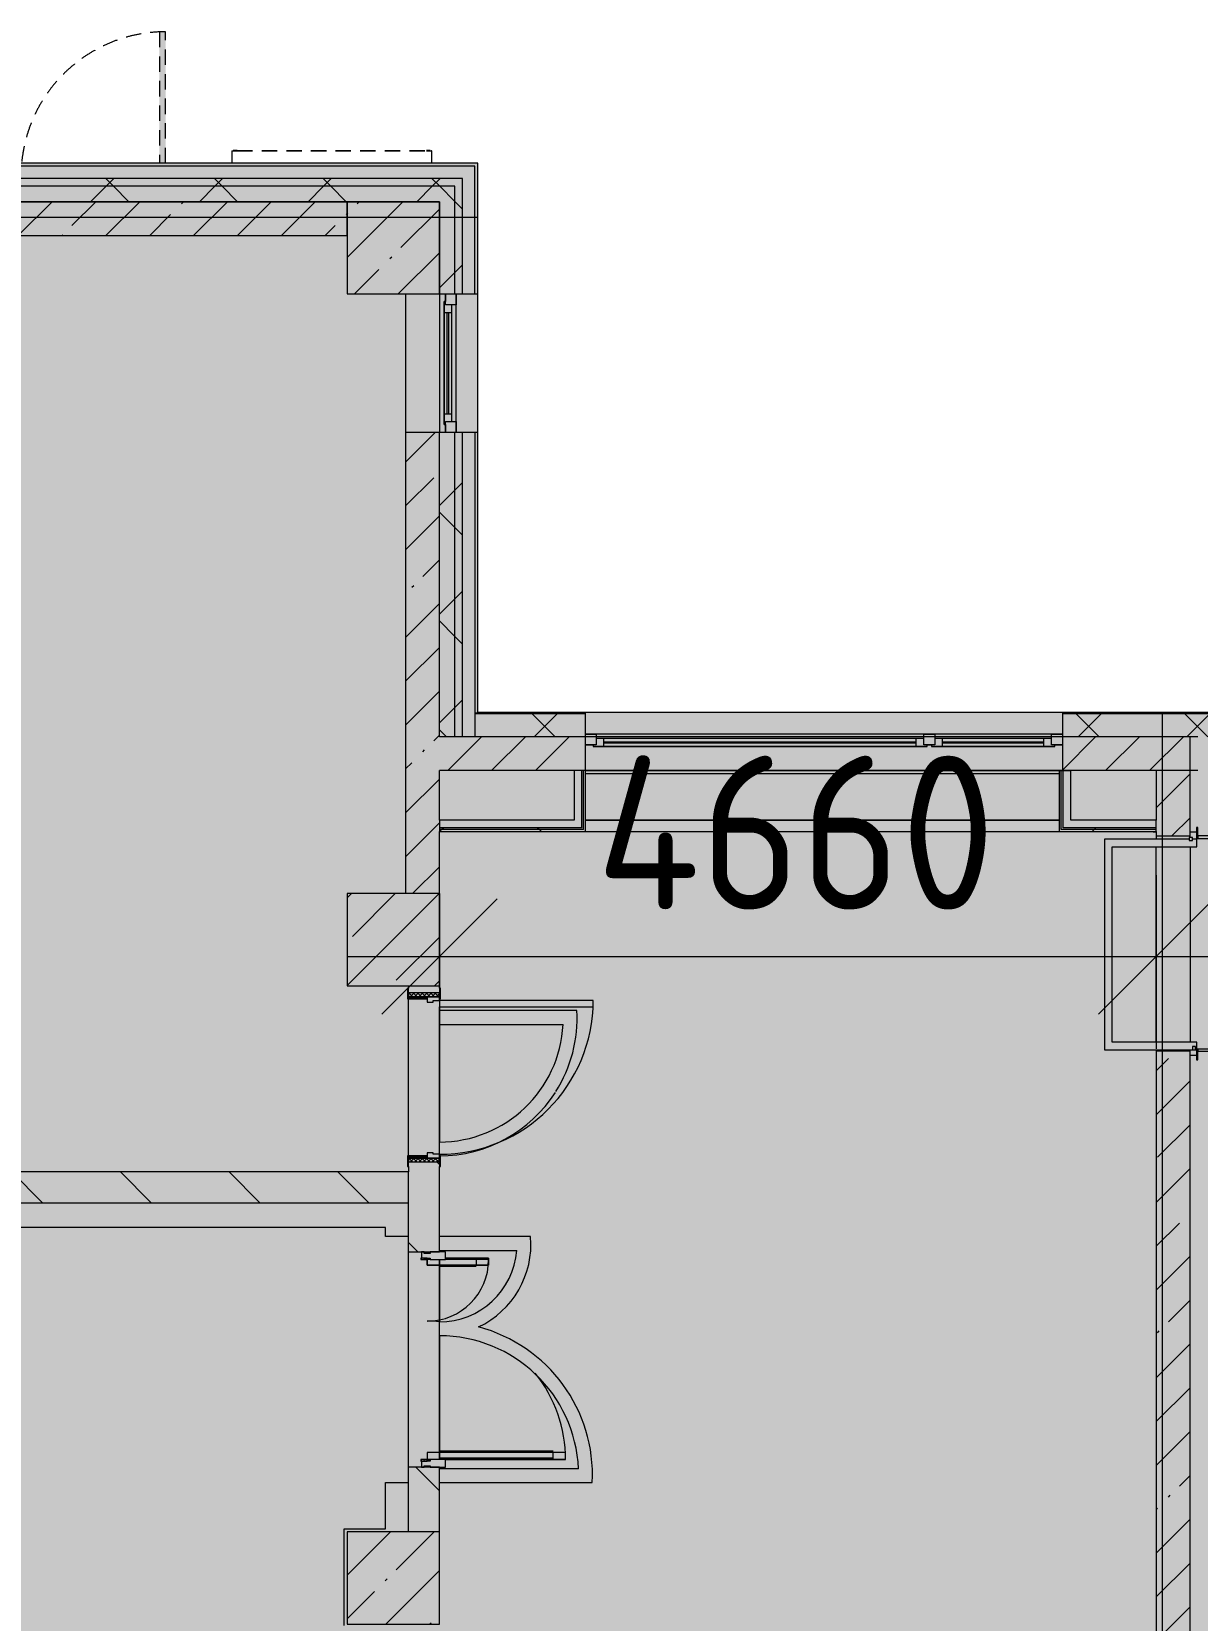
# Model space of a CAD drawing. Header units: millimetres. Extents: x -3238 to 193830, y -8553 to 29000.
# Drawn here: x 89917 to 97494, y 17875 to 28205 of the extents above; entities that cross this region are included whole.
import ezdxf

# ---------------------------------------------------------------- set-up
doc = ezdxf.new("R2010")
doc.units = ezdxf.units.MM
doc.linetypes.add('200_ШТРИХ__ш1_п0_6_', pattern=[160, 100, -60])
for name, color, linetype, lineweight in [('A-ANNO-DIMS', 7, 'Continuous', 9), ('A-ANNO-DIMS-500', 7, 'Continuous', 9), ('A-DETL-MBND-1', 7, '200_ШТРИХ__ш1_п0_6_', 9), ('A-WALL-3', 7, 'Continuous', 5), ('I-WALL-6', 7, 'Continuous', 5), ('S-COLS-3', 7, 'Continuous', 5), ('Оси', 7, 'Continuous', 9)]:
    doc.layers.add(name, color=color, linetype=linetype, lineweight=lineweight)
doc.layers.add('A-DETL-GENF-5', color=7, linetype='Continuous', lineweight=9, true_color=0xc0c0c0, transparency=0.4)
for name, color, linetype, lineweight, true_color in [('A-DETL-GENF-6', 7, 'Continuous', 5, 0xe2e2e2), ('A-DETL-GENF-8', 7, 'Continuous', 5, 0xb7b7b7), ('A-DOOR-2', 7, 'Continuous', 5, 0xaaaaaa), ('A-DOOR-3', 7, 'Continuous', 5, 0xe2e2e2), ('A-DOOR-4', 7, 'Continuous', 5, 0xb7b7b7), ('A-DOOR-FRAM-2', 7, 'Continuous', 5, 0xe2e2e2), ('A-DOOR-FRAM-3', 7, 'Continuous', 5, 0xaaaaaa), ('A-DOOR-FRAM-4', 7, 'Continuous', 5, 0xb7b7b7), ('A-FLOR-2', 7, 'Continuous', 5, 0xb7b7b7), ('A-GLAZ-3', 7, 'Continuous', 5, 0x737373), ('A-GLAZ-CWMG-2', 7, 'Continuous', 5, 0x737373), ('A-WALL-4', 7, 'Continuous', 9, 0x737373), ('A-WALL-5', 7, 'Continuous', 5, 0x737373), ('I-WALL-4', 7, 'Continuous', 5, 0xe7e7e7), ('I-WALL-5', 7, 'Continuous', 9, 0xe7e7e7), ('I-WALL-7', 7, 'Continuous', 5, 0x737373), ('S-COLS-2', 7, 'Continuous', 5, 0x737373)]:
    doc.layers.add(name, color=color, linetype=linetype, lineweight=lineweight, true_color=true_color)
doc.styles.add('ISOCPEUR_4', font='isocpeur.ttf', dxfattribs={"width": 0.9, "height": 1000})
doc.dimstyles.new('ISO-2_0_0_9К_Средний_округл2_2', dxfattribs={"dimscale": 304.8, "dimtxt": 995.981176, "dimasz": 2.46063, "dimexe": 1.968504, "dimexo": 0, "dimgap": 0, "dimtad": 1, "dimdec": 0, "dimrnd": 10, "dimzin": 0, "dimdsep": 46, "dimtxsty": 'ISOCPEUR_4', "dimblk1": 'OBLIQUE', "dimblk2": 'OBLIQUE', "dimsah": 1, "dimcen": 0.09, "dimdle": 1.968504, "dimazin": 0, "dimtfac": 1, "dimtdec": 4, "dimtix": 1, "dimtmove": 0, "dimatfit": 3, "dimfxl": 1, "dimtvp": 1, "dimtolj": 1, "dimtzin": 0, "dimarcsym": 2})
pattern_1 = [(45, (58957.15, 0), (-353.5534, 353.5534), []), (135, (58957.15, 0), (-353.5534, -353.5534), [])]
pattern_2 = [(45, (58957.15, 0), (-285.123, 285.123), []), (45, (59242.27, 0), (-285.123, 285.123), [504.031, -100.806, 16.764, -84.042])]
pattern_3 = [(135, (58957.15, 0), (-353.5534, -353.5534), [])]
pattern_4 = [(45, (58957.15, 0), (-530.33, 530.33), []), (135, (58957.15, 0), (-530.33, -530.33), [])]

# ---------------------------------------------------------------- blocks, each defined once
blk = doc.blocks.new('BSC_Колонна _Прямоугольная - 600х600-V173-2_3_1_птичка')
at = {"layer": 'S-COLS-3'}
h = blk.add_hatch(dxfattribs=at)
h.set_pattern_fill('FP_190', color=256, style=0, pattern_type=2)
h.set_pattern_definition([(45, (-33310, -18150), (-285.123, 285.123), []), (45, (-33024.88, -18150), (-285.123, 285.123), [504.031, -100.806, 16.764, -84.042])])
h.paths.add_polyline_path([(-300, -300), (300, -300), (300, 300), (-300, 300)])
at = {"layer": 'S-COLS-2'}
for p, q in [((300, 300), (-300, 300)), ((-300, 300), (-300, -300)), ((300, -300), (300, 300)), ((-300, -300), (300, -300))]:
    blk.add_line(p, q, dxfattribs=at)
blk = doc.blocks.new('120_Окно_СКБ_2Ст - 120_Окно_СКБ_2Ст 3100х2500 _мал_створка слева_ 2-22446355-2_3_1_птичка')
at = {"layer": 'A-GLAZ-3'}
for p, q in [((-1550, -127), (-1550, -57)), ((-1550, -57), (-1480, -57)), ((1550, -57), (-1550, -57)), ((-1480, -57), (-1480, -127)), ((650, -87), (-1480, -87)), ((-1480, -87), (-1480, -127)), ((-1430, -137), (-1430, -87)), ((600, -137), (600, -87)), ((650, -127), (650, -57)), ((650, -57), (720, -57)), ((650, -127), (650, -87)), ((720, -57), (720, -127)), ((1480, -87), (720, -87)), ((720, -87), (720, -127)), ((770, -137), (770, -87)), ((1430, -137), (1430, -87)), ((1480, -127), (1480, -57)), ((1480, -57), (1550, -57)), ((1480, -127), (1480, -87)), ((1550, -57), (1550, -127)), ((-1480, -127), (-1550, -127)), ((-1550, -127), (-1500, -127)), ((-1480, -127), (-1500, -127)), ((-1500, -127), (-1500, -137)), ((-1500, -137), (670, -137)), ((670, -137), (-1500, -137)), ((-1430, -107), (600, -107)), ((600, -117), (-1430, -117)), ((720, -127), (650, -127)), ((670, -127), (650, -127)), ((670, -127), (700, -127)), ((670, -137), (670, -127)), ((720, -127), (700, -127)), ((700, -127), (700, -137)), ((700, -137), (1500, -137)), ((1500, -137), (700, -137)), ((770, -107), (1430, -107)), ((1430, -117), (770, -117)), ((1550, -127), (1480, -127)), ((1500, -127), (1480, -127)), ((1500, -127), (1550, -127)), ((1500, -137), (1500, -127))]:
    blk.add_line(p, q, dxfattribs=at)
blk = doc.blocks.new('120_Окно_СКБ_1Ст - 120_Окно_СКБ_1Ст 900х2500_h_-V196-2_3_1_птичка')
at = {"layer": 'A-GLAZ-3'}
for p, q in [((-450, -75), (-450, -5)), ((-450, -5), (-380, -5)), ((450, -5), (-450, -5)), ((-380, -75), (-450, -75)), ((-450, -75), (-400, -75)), ((-380, -75), (-400, -75)), ((-400, -75), (-400, -85)), ((-400, -85), (400, -85)), ((400, -85), (-400, -85)), ((-380, -5), (-380, -75)), ((380, -35), (-380, -35)), ((-380, -35), (-380, -75)), ((-330, -85), (-330, -35)), ((-330, -55), (330, -55)), ((330, -65), (-330, -65)), ((330, -85), (330, -35)), ((380, -75), (380, -5)), ((380, -5), (450, -5)), ((380, -75), (380, -35)), ((450, -75), (380, -75)), ((400, -75), (380, -75)), ((400, -75), (450, -75)), ((400, -85), (400, -75)), ((450, -5), (450, -75))]:
    blk.add_line(p, q, dxfattribs=at)
blk = doc.blocks.new('110_Дверь_СКБ_1Ст_Наружная - ДН-2д_л__ Дверь из подвала ЛК _900 мм в свету_ 3300 фрамуга метал-22954314-2_3_1_птичка')
at = {"layer": 'A-DETL-MBND-1'}
blk.add_hatch(color=256, dxfattribs=at).paths.add_polyline_path([(489.5, 115), (489.5, 970), (449.5, 970), (449.5, 115)])
for p, q in [((489.5, 970), (449.5, 970)), ((449.5, 970), (449.5, 115)), ((489.5, 115), (489.5, 970))]:
    blk.add_line(p, q, dxfattribs=at)
blk.add_arc((489.5, 30), 940, 90, 174.73278, dxfattribs=at)
blk = doc.blocks.new('BSC_Колонна _Прямоугольная - 600х600-V206-2_3_1_птичка')
at = {"layer": 'S-COLS-3'}
h = blk.add_hatch(dxfattribs=at)
h.set_pattern_fill('FP_214', color=256, style=0, pattern_type=2)
h.set_pattern_definition([(45, (-33310, -22300), (-285.123, 285.123), []), (45, (-33024.88, -22300), (-285.123, 285.123), [504.031, -100.806, 16.764, -84.042])])
h.paths.add_polyline_path([(-300, -300), (300, -300), (300, 300), (-300, 300), (-300, -88)])
at = {"layer": 'S-COLS-2'}
for p, q in [((300, 300), (-300, 300)), ((-300, 300), (-300, -300)), ((300, -300), (300, 300)), ((-300, -300), (300, -300))]:
    blk.add_line(p, q, dxfattribs=at)
blk = doc.blocks.new('110_Дверь_СКБ_2Ст - Д-1 Лестничная клетка EIS60-V233-2_3_1_птичка')
at = {"layer": 'A-DOOR-3'}
for points in [[(-588, 921), (-588, 1010), (-638, 1010), (-638, 110), (-588, 110)], [(662, 510), (612, 510), (612, 110), (662, 110)], [(712, 30), (698, 30), (698, -110), (712, -110)]]:
    blk.add_hatch(color=256, dxfattribs=at).paths.add_polyline_path(points)
h = blk.add_hatch(color=256, dxfattribs=at)
h.paths.add_polyline_path([(712, 30), (712, 110), (662, 110), (662, 60), (652, 60), (652, 30), (668, 30)])
h.paths.add_polyline_path([(-628, 30), (-628, 60), (-638, 60), (-638, 110), (-688, 110), (-688, 30)])
at = {"layer": 'A-DOOR-FRAM-2'}
for points in [[(-672, 110), (-672, 118), (-743, 118), (-743, 110)], [(768, 110), (768, 118), (698, 118), (698, 110)], [(-672, 30), (-688, 30), (-688, -110), (-672, -110)], [(-672, -110), (-743, -110), (-743, -118), (-672, -118)], [(768, -118), (768, -110), (698, -110), (698, -118)]]:
    blk.add_hatch(color=256, dxfattribs=at).paths.add_polyline_path(points)
at = {"layer": 'A-DOOR-2'}
for p, q in [((-638, 1010), (-638, 110)), ((-588, 1010), (-638, 1010)), ((-588, 110), (-588, 1010)), ((662, 510), (612, 510)), ((612, 510), (612, 110)), ((662, 110), (662, 510))]:
    blk.add_line(p, q, dxfattribs=at)
for centre, radius, start, end in [((-638, 110), 900, 0, 90), ((662, 110), 400, 90, 180)]:
    blk.add_arc(centre, radius, start, end, dxfattribs=at)
at = {"layer": 'A-DOOR-4'}
for p, q in [((-638, 110), (-588, 110)), ((612, 110), (662, 110))]:
    blk.add_line(p, q, dxfattribs=at)
at = {"layer": 'A-DOOR-FRAM-3'}
for p, q in [((-672, 118), (-743, 118)), ((-743, 118), (-743, 110)), ((-672, 110), (-672, 118)), ((768, 118), (698, 118)), ((698, 118), (698, 110)), ((768, 110), (768, 118))]:
    blk.add_line(p, q, dxfattribs=at)
at = {"layer": 'A-DOOR-FRAM-4'}
for p, q in [((-743, 110), (-672, 110)), ((-638, 110), (-688, 110)), ((-688, 110), (-688, 30)), ((-638, 60), (-638, 110)), ((662, 110), (662, 60)), ((712, 110), (662, 110)), ((698, 110), (768, 110)), ((712, 30), (712, 110)), ((-688, 30), (-628, 30)), ((-672, 30), (-688, 30)), ((-688, 30), (-688, -110)), ((-672, -110), (-672, 30)), ((-628, 60), (-638, 60)), ((-628, 30), (-628, 60)), ((662, 60), (652, 60)), ((652, 60), (652, 30)), ((652, 30), (712, 30)), ((712, 30), (698, 30)), ((698, 30), (698, -110)), ((712, -110), (712, 30)), ((-672, -110), (-743, -110)), ((-743, -110), (-743, -118)), ((-743, -118), (-672, -118)), ((-688, -110), (-672, -110)), ((-672, -118), (-672, -110)), ((698, -110), (712, -110)), ((768, -110), (698, -110)), ((698, -110), (698, -118)), ((698, -118), (768, -118)), ((768, -118), (768, -110))]:
    blk.add_line(p, q, dxfattribs=at)
blk = doc.blocks.new('Указатель_Домовой_Квартальный_По грани - Указатель одинарный-23221565-2_3_1_птичка')
at = {"layer": 'A-DETL-MBND-1'}
for p, q in [((32260, 27430), (32260, 27350)), ((32261, 27430), (32260, 27430)), ((32260, 27430), (32295, 27430)), ((32270, 27432), (32270, 27430)), ((32295, 27432), (32270, 27432)), ((32270, 27432), (32295, 27432)), ((32295, 27432), (32275, 27432)), ((32275, 27432), (32295, 27432)), ((32295, 27432), (33525, 27432)), ((32295, 27430), (33525, 27430)), ((33525, 27432), (33545, 27432)), ((33545, 27432), (33525, 27432)), ((33525, 27432), (33550, 27432)), ((33550, 27432), (33525, 27432)), ((33525, 27430), (33560, 27430)), ((33550, 27430), (33550, 27432)), ((33560, 27430), (33559, 27430)), ((33560, 27350), (33560, 27430))]:
    blk.add_line(p, q, dxfattribs=at)
blk = doc.blocks.new('110_Дверь_СКБ_1Ст_Внутренняя1 - Д-4б _огнестойкая EI 30_-32701367-2_3_1_птичка')
at = {"layer": 'A-DOOR-2'}
h = blk.add_hatch(dxfattribs=at)
h.set_pattern_fill('FP_15', color=256, style=0, pattern_type=2)
h.set_pattern_definition([(135, (1751.41, 164.685), (-14.14214, -14.14214), []), (225, (1751.41, 164.685), (14.14214, -14.14214), [])])
h.paths.add_polyline_path([(562.5, 100), (537.5, 100), (537.5, -100), (562.5, -100)])
at = {"layer": 'A-DOOR-3'}
h = blk.add_hatch(color=256, dxfattribs=at)
h.paths.add_polyline_path([(537.5, 100), (512.5, 100), (512.5, 60), (502.5, 60), (502.5, 20), (537.5, 20)])
h.paths.add_polyline_path([(-477.5, 60), (-487.5, 60), (-487.5, 100), (-512.5, 100), (-512.5, 20), (-477.5, 20)])
at = {"layer": 'A-DOOR-FRAM-2'}
for points in [[(-447.5, 1100), (-487.5, 1100), (-487.5, 100), (-447.5, 100), (-447.5, 855.8)], [(-497.5, 100), (-497.5, 108), (-567.5, 108), (-567.5, 100)], [(592.5, 108), (522.5, 108), (522.5, 100), (592.5, 100)], [(-497.5, 20), (-512.5, 20), (-512.5, -100), (-497.5, -100)], [(537.5, 20), (522.5, 20), (522.5, -100), (537.5, -100)], [(-497.5, -108), (-497.5, -100), (-567.5, -100), (-567.5, -108)], [(592.5, -100), (522.5, -100), (522.5, -108), (592.5, -108)]]:
    blk.add_hatch(color=256, dxfattribs=at).paths.add_polyline_path(points)
at = {"layer": 'A-DOOR-FRAM-3'}
h = blk.add_hatch(dxfattribs=at)
h.set_pattern_fill('FP_16', color=256, style=0, pattern_type=2)
h.set_pattern_definition([(45, (-371.384, 164.685), (-14.1421, 14.1421), []), (135, (-371.384, 164.685), (-14.1421, -14.1421), [])])
h.paths.add_polyline_path([(-512.5, 100), (-537.5, 100), (-537.5, -100), (-512.5, -100)])
at = {"layer": 'A-DOOR-4'}
for p, q in [((-487.5, 1100), (-487.5, 100)), ((-447.5, 1100), (-487.5, 1100)), ((-447.5, 100), (-447.5, 1100)), ((-487.5, 100), (-447.5, 100))]:
    blk.add_line(p, q, dxfattribs=at)
blk.add_arc((-487.5, 100), 1000, 360, 90, dxfattribs=at)
at = {"layer": 'A-DOOR-FRAM-4'}
for p, q in [((-497.5, 108), (-567.5, 108)), ((-567.5, 108), (-567.5, 100)), ((-497.5, 100), (-497.5, 108)), ((592.5, 108), (522.5, 108)), ((522.5, 108), (522.5, 100)), ((592.5, 100), (592.5, 108)), ((-567.5, 100), (-497.5, 100)), ((-512.5, 100), (-537.5, 100)), ((-537.5, 100), (-537.5, -100)), ((-487.5, 100), (-512.5, 100)), ((-512.5, 100), (-512.5, 20)), ((-512.5, -100), (-512.5, 100)), ((-497.5, 100), (-512.5, 100)), ((-512.5, 100), (-512.5, 99)), ((-512.5, 99), (-497.5, 99)), ((-512.5, 20), (-477.5, 20)), ((-497.5, 20), (-512.5, 20)), ((-512.5, 20), (-512.5, -100)), ((-497.5, 99), (-497.5, 100)), ((-497.5, -100), (-497.5, 20)), ((-487.5, 60), (-487.5, 100)), ((-477.5, 60), (-487.5, 60)), ((-477.5, 20), (-477.5, 60)), ((512.5, 60), (502.5, 60)), ((502.5, 60), (502.5, 20)), ((502.5, 20), (537.5, 20)), ((512.5, 100), (512.5, 60)), ((537.5, 100), (512.5, 100)), ((537.5, 100), (522.5, 100)), ((522.5, 100), (522.5, 99)), ((522.5, 100), (592.5, 100)), ((522.5, 99), (537.5, 99)), ((537.5, 20), (522.5, 20)), ((522.5, 20), (522.5, -100)), ((537.5, 20), (537.5, 100)), ((562.5, 100), (537.5, 100)), ((537.5, 100), (537.5, -100)), ((537.5, 99), (537.5, 100)), ((537.5, -100), (537.5, 20)), ((562.5, -100), (562.5, 100)), ((-497.5, -100), (-567.5, -100)), ((-567.5, -100), (-567.5, -108)), ((-537.5, -100), (-512.5, -100)), ((-512.5, -100), (-497.5, -100)), ((-497.5, -108), (-497.5, -100)), ((522.5, -100), (537.5, -100)), ((592.5, -100), (522.5, -100)), ((522.5, -100), (522.5, -108)), ((537.5, -100), (562.5, -100)), ((592.5, -108), (592.5, -100)), ((-567.5, -108), (-497.5, -108)), ((522.5, -108), (592.5, -108))]:
    blk.add_line(p, q, dxfattribs=at)
blk = doc.blocks.new('Прямоугольный импост - Импост структурный с накладкой - 160мм Темный-32479175-2_3_1_птичка')
at = {"layer": 'A-GLAZ-CWMG-2'}
for p, q in [((-50, 40), (-50, 140)), ((-50, 140), (0, 140)), ((0, 140), (0, 40)), ((-40, 40), (-50, 40)), ((-50, -17), (-50, 0)), ((-50, 0), (-40, 0)), ((-40, 0), (-40, 40)), ((-10, 40), (-10, 0)), ((0, 40), (-10, 40)), ((-10, 0), (0, 0)), ((0, 0), (0, -17)), ((0, -17), (-50, -17))]:
    blk.add_line(p, q, dxfattribs=at)
blk = doc.blocks.new('Дверь_Витражная_остекление_ - Д-39_л_ Актовый-V288-2_3_1_птичка')
at = {"layer": 'A-DETL-GENF-6'}
for points in [[(650, 856), (650, 920), (605, 920), (605, 20), (650, 20), (650, 140)], [(-615, 40), (-615, 420), (-660, 420), (-660, 140), (-650, 140), (-650, 40), (-660, 40), (-660, 20), (-615, 20)]]:
    blk.add_hatch(color=256, dxfattribs=at).paths.add_polyline_path(points)
at = {"layer": 'A-DETL-GENF-8'}
for p, q in [((596, 840), (596, 100)), ((650, 920), (605, 920)), ((605, 920), (605, 20)), ((650, 920), (605, 920)), ((605, 920), (605, 20)), ((650, 840), (605, 840)), ((640, 840), (640, 100)), ((650, 920), (650, 140)), ((650, 140), (650, 920)), ((-660, 420), (-615, 420)), ((-660, 420), (-660, 140)), ((-615, 420), (-660, 420)), ((-660, 420), (-660, 140)), ((-615, 420), (-615, 20)), ((-615, 20), (-615, 420)), ((-660, 340), (-615, 340)), ((-650, 340), (-650, 140)), ((-606, 340), (-606, 100)), ((-650, 100), (-615, 100)), ((-615, 20), (-650, 20)), ((-650, 20), (-615, 20)), ((650, 100), (605, 100)), ((605, 20), (650, 20)), ((605, 20), (650, 20)), ((650, 40), (650, 20)), ((650, 20), (650, 40))]:
    blk.add_line(p, q, dxfattribs=at)
at = {"layer": 'A-DOOR-4'}
for p, q in [((650, 920), (650, 140)), ((-650, 420), (-650, 140)), ((-650, 20), (-660, 20)), ((-660, 20), (-660, -20)), ((-650, 40), (-650, 20)), ((-650, -20), (-650, 20)), ((650, 40), (650, 20)), ((660, 20), (650, 20)), ((650, 20), (650, -20)), ((660, -20), (660, 20)), ((-660, -20), (-650, -20)), ((650, -20), (660, -20))]:
    blk.add_line(p, q, dxfattribs=at)
for centre, radius, start, end in [((650, 20), 900, 90, 128.5974), ((-650, 20), 400, 360, 90), ((650, 20), 900, 174.8223, 180)]:
    blk.add_arc(centre, radius, start, end, dxfattribs=at)
blk = doc.blocks.new('Прямоугольный импост - Импост структурный с накладкой - 160мм Темный-32479277-2_3_1_птичка')
at = {"layer": 'A-GLAZ-CWMG-2'}
for p, q in [((0, 140), (-50, 140)), ((-50, 140), (-50, 40)), ((0, 40), (0, 140)), ((-50, 40), (-40, 40)), ((-40, 0), (-50, 0)), ((-50, 0), (-50, -17)), ((-40, 40), (-40, 0)), ((-10, 0), (-10, 40)), ((-10, 40), (0, 40)), ((0, 0), (-10, 0)), ((0, -17), (0, 0)), ((-50, -17), (0, -17))]:
    blk.add_line(p, q, dxfattribs=at)
blk = doc.blocks.new('Зашивка приборов отопления22 - Зашивка приборов отопления-33321747-2_3_1_птичка')
at = {"layer": 'A-WALL-5'}
for p, q in [((37288, 26888), (34188, 26888)), ((34188, 26567), (37268, 26567)), ((37268, 26567), (34188, 26567)), ((34188, 26492), (37268, 26492))]:
    blk.add_line(p, q, dxfattribs=at)
blk = doc.blocks.new('DIMBLOCK61-2_3_1_птичка')
at = {"layer": 'A-ANNO-DIMS-500'}
for p, q in [((97227, 22721), (97227, 21591)), ((97227, 22191), (97227, 22721)), ((92567, 22600), (92567, 21591)), ((92567, 22191), (92567, 22600)), ((91967, 22191), (97827, 22191))]:
    blk.add_line(p, q, dxfattribs=at)
at = {"layer": 'A-ANNO-DIMS-500', "lineweight": 20}
for p, q in [((92567, 22191), (92942, 22566)), ((97227, 22191), (97602, 22566)), ((92567, 22191), (92192, 21816)), ((97227, 22191), (96852, 21816))]:
    blk.add_line(p, q, dxfattribs=at)
at = {"layer": 'A-ANNO-DIMS-500', "color": 0, "insert": (93585, 23497), "char_height": 1000, "width": 3148.83, "attachment_point": 1, "line_spacing_factor": 1.149209, "style": 'ISOCPEUR_4'}
blk.add_mtext('4660', dxfattribs=at)
blk = doc.blocks.new('_Oblique')
at = {"color": 0, "linetype": 'ByBlock', "lineweight": -2}
blk.add_line((-0.5, -0.5), (0.5, 0.5), dxfattribs=at)

msp = doc.modelspace()

# ---------------------------------------------------------------- hatches: boundary and pattern name
at = {"layer": 'A-DETL-GENF-5'}
msp.add_hatch(color=256, dxfattribs=at).paths.add_polyline_path([(94364, -280), (97717.2, -280), (97717.2, 23777.7), (92817.2, 23777.7), (92817.2, 27350), (62809.2, 27350), (62809.2, 15358), (58689.2, 15358), (58689.2, -280), (92282, -280)])
at = {"layer": 'A-WALL-3'}
h = msp.add_hatch(dxfattribs=at)
h.set_pattern_fill('FP_151', color=256, style=0, pattern_type=2)
h.set_pattern_definition(pattern_1)
h.paths.add_polyline_path([(92667.2, 27200), (92667.2, 27250), (78567.4, 27250), (78567.4, 27200), (92567.2, 27200)])
h.paths.add_polyline_path([(75626.3, 27200), (75867.4, 27200), (75867.4, 27250), (74967.4, 27250), (74967.4, 27200)])
h.paths.add_polyline_path([(73544.3, 27200), (74067.4, 27200), (74067.4, 27250), (72646.2, 27250), (72646.2, 27200)])
h.paths.add_polyline_path([(76767.4, 27200), (77667.4, 27200), (77667.4, 27250), (76767.4, 27250)])
h = msp.add_hatch(dxfattribs=at)
h.set_pattern_fill('FP_151', color=256, style=0, pattern_type=2)
h.set_pattern_definition(pattern_1)
h.paths.add_polyline_path([(88967.2, 27100), (92567.2, 27100), (92567.2, 27200), (78567.4, 27200), (78567.4, 27100), (86036.1, 27100)])
h.paths.add_polyline_path([(74067.4, 27100), (74067.4, 27200), (72646.2, 27200), (72646.2, 27100), (73544.3, 27100)])
h.paths.add_polyline_path([(77187.8, 27100), (77667.4, 27100), (77667.4, 27200), (76767.4, 27200), (76767.4, 27100), (77067.4, 27100)])
h.paths.add_polyline_path([(74967.4, 27100), (75867.4, 27100), (75867.4, 27200), (74967.4, 27200)])
h = msp.add_hatch(dxfattribs=at)
h.set_pattern_fill('FP_151', color=256, style=0, pattern_type=2)
h.set_pattern_definition(pattern_1)
h.paths.add_polyline_path([(92567.2, 23620), (92667.2, 23620), (92667.2, 25600), (92567.2, 25600), (92567.2, 23707.6)])
h.paths.add_polyline_path([(92567.2, 26500), (92667.2, 26500), (92667.2, 27200), (92567.2, 27200), (92567.2, 26945.3)])
h = msp.add_hatch(dxfattribs=at)
h.set_pattern_fill('FP_151', color=256, style=0, pattern_type=2)
h.set_pattern_definition(pattern_1)
h.paths.add_polyline_path([(92717.2, 23620), (92717.2, 25600), (92667.2, 25600), (92667.2, 23620)])
h.paths.add_polyline_path([(92667.2, 26500), (92717.2, 26500), (92717.2, 27250), (92667.2, 27250), (92667.2, 26945.3)])
h = msp.add_hatch(dxfattribs=at)
h.set_pattern_fill('FP_151', color=256, style=0, pattern_type=2)
h.set_pattern_definition(pattern_1)
h.paths.add_polyline_path([(97486.9, 23620), (97717.2, 23620), (97717.2, 23770), (96617.2, 23770), (96617.2, 23620), (96966.4, 23620)])
h.paths.add_polyline_path([(92849.3, 23620), (93517.2, 23620), (93517.2, 23770), (92797.2, 23770), (92802.5, 23620), (92817.2, 23620)])
at = {"layer": 'I-WALL-4'}
msp.add_hatch(color=256, dxfattribs=at).paths.add_polyline_path([(93492.2, 23079), (93492.2, 23400), (93442.2, 23395), (93442.2, 23079)])
at = {"layer": 'I-WALL-5'}
for points in [[(96622.2, 23029), (96672.2, 23029), (96672.2, 23399), (96622.2, 23395)], [(93492.2, 23029), (93492.2, 23079), (92567.2, 23079), (92567.2, 23029), (93323, 23029)], [(96672.2, 23029), (97227.2, 23029), (97227.2, 23079), (96672.2, 23079)]]:
    msp.add_hatch(color=256, dxfattribs=at).paths.add_polyline_path(points)
at = {"layer": 'I-WALL-6'}
h = msp.add_hatch(dxfattribs=at)
h.set_pattern_fill('FP_159', color=256, style=0, pattern_type=2)
h.set_pattern_definition(pattern_2)
h.paths.add_polyline_path([(88967.2, 26880), (88967.2, 27100), (85367.2, 27100), (85367.2, 26880), (86036.1, 26880)])
h.paths.add_polyline_path([(89567.2, 26880), (91967.2, 26880), (91967.2, 27100), (89567.2, 27100), (89567.2, 26945.3)])
h.paths.add_polyline_path([(84767.2, 26880), (84767.2, 27100), (81467.2, 27100), (81467.2, 26880), (81872.2, 26880)])
h = msp.add_hatch(dxfattribs=at)
h.set_pattern_fill('FP_159', color=256, style=0, pattern_type=2)
h.set_pattern_definition(pattern_2)
h.paths.add_polyline_path([(92347.2, 22600), (92567.2, 22600), (92567.2, 25600), (92347.2, 25600), (92347.2, 23395)])
h = msp.add_hatch(dxfattribs=at)
h.set_pattern_fill('FP_159', color=256, style=0, pattern_type=2)
h.set_pattern_definition(pattern_2)
h.paths.add_polyline_path([(96966.4, 23400), (97447.2, 23400), (97447.2, 23620), (96617.2, 23620), (96617.2, 23400)])
h.paths.add_polyline_path([(92567.2, 23400), (93517.2, 23400), (93517.2, 23620), (92567.2, 23620)])
h = msp.add_hatch(dxfattribs=at)
h.set_pattern_fill('FP_159', color=256, style=0, pattern_type=2)
h.set_pattern_definition(pattern_2)
h.paths.add_polyline_path([(97227.2, 11200), (97447.2, 11200), (97447.2, 12125), (97227.2, 12125), (97227.2, 11560.4)])
h.paths.add_polyline_path([(97447.2, 13525), (97447.2, 21575), (97227.2, 21575), (97227.2, 13525)])
h.paths.add_polyline_path([(97227.2, 22975), (97447.2, 22975), (97447.2, 23400), (97227.2, 23395), (97227.2, 23004)])
h = msp.add_hatch(dxfattribs=at)
h.set_pattern_fill('FP_255', color=256, style=0, pattern_type=2)
h.set_pattern_definition(pattern_4)
h.paths.add_polyline_path([(93504.7, 23016.5), (93504.7, 23029), (92567.2, 23029), (92567.2, 23016.5), (93323, 23016.5)])
h = msp.add_hatch(dxfattribs=at)
h.set_pattern_fill('FP_255', color=256, style=0, pattern_type=2)
h.set_pattern_definition(pattern_4)
h.paths.add_polyline_path([(93517.2, 23004), (93517.2, 23016.5), (92567.2, 23016.5), (92567.2, 23004), (93323, 23004)])
h = msp.add_hatch(dxfattribs=at)
h.set_pattern_fill('FP_255', color=256, style=0, pattern_type=2)
h.set_pattern_definition(pattern_4)
h.paths.add_polyline_path([(96609.7, 23004), (97227.2, 23004), (97227.2, 23016.5), (96609.7, 23016.5)])
h = msp.add_hatch(dxfattribs=at)
h.set_pattern_fill('FP_255', color=256, style=0, pattern_type=2)
h.set_pattern_definition(pattern_4)
h.paths.add_polyline_path([(96622.2, 23016.5), (97227.2, 23016.5), (97227.2, 23029), (96622.2, 23029)])
h = msp.add_hatch(dxfattribs=at)
h.set_pattern_fill('FP_162', color=256, style=0, pattern_type=2)
h.set_pattern_definition(pattern_3)
h.paths.add_polyline_path([(92567.2, 20790), (92567.2, 20855), (92367.2, 20855), (92367.2, 20790)])
h.paths.add_polyline_path([(92567.2, 21955), (92567.2, 22000), (92367.2, 22000), (92367.2, 21955)])
h = msp.add_hatch(dxfattribs=at)
h.set_pattern_fill('FP_162', color=256, style=0, pattern_type=2)
h.set_pattern_definition(pattern_3)
h.paths.add_polyline_path([(92367.2, 20590), (92367.2, 20790), (89567.2, 20790), (89567.2, 20590), (92282, 20590)])
h = msp.add_hatch(dxfattribs=at)
h.set_pattern_fill('FP_162', color=256, style=0, pattern_type=2)
h.set_pattern_definition(pattern_3)
h.paths.add_polyline_path([(92567.2, 18450), (92567.2, 18870), (92367.2, 18870), (92367.2, 18450), (92484.8, 18450)])
h.paths.add_polyline_path([(92367.2, 20270), (92567.2, 20270), (92567.2, 20790), (92367.2, 20790), (92367.2, 20436.3)])
at = {"layer": 'S-COLS-3'}
h = msp.add_hatch(dxfattribs=at)
h.set_pattern_fill('FP_159', color=256, style=0, pattern_type=2)
h.set_pattern_definition(pattern_2)
h.paths.add_polyline_path([(92567.2, 26500), (92567.2, 27100), (91967.2, 27100), (91967.2, 26500), (92282, 26500)])

# ---------------------------------------------------------------- linework, layer by layer
at = {"layer": 'A-DETL-MBND-1'}
msp.add_line((97497.2, 23619.7), (97447.2, 23619.7), dxfattribs=at)
at = {"layer": 'A-FLOR-2'}
for p, q in [((96597.2, 23380), (93517.2, 23380)), ((97497.2, 23400), (97447.2, 23400)), ((93517.2, 23079), (96597.2, 23079)), ((93518.2, 23003), (92567.2, 23003)), ((97207.2, 23003), (96597.2, 23003)), ((97442.2, 22954.3), (96890.5, 22954.3)), ((96890.5, 22954.3), (96890.5, 21584.5)), ((97207.2, 23000), (97207.2, 23003)), ((97227.2, 23000), (97207.2, 23000)), ((97486.9, 23000), (97447.2, 23000)), ((97490.5, 22954.3), (97462.2, 22954.3)), ((97490.5, 22904.3), (97490.5, 22954.3)), ((96940.5, 21634.5), (96940.5, 22904.3)), ((96940.5, 22904.3), (97490.5, 22904.3)), ((92567.2, 21865), (92567.2, 21840)), ((92567.2, 20905), (92567.2, 21865)), ((93460.8, 21840), (92567.2, 21840)), ((92567.2, 21750), (92567.2, 20985)), ((92567.2, 21750), (93371.2, 21750)), ((97490.5, 21634.5), (96940.5, 21634.5)), ((97490.5, 21590), (97490.5, 21634.5)), ((96890.5, 21584.5), (97490.5, 21584.5)), ((97446.5, 21550), (97486.9, 21550)), ((92217.2, 20429), (89567.2, 20429)), ((92217.2, 20370), (92217.2, 20429)), ((92367.2, 20370), (92217.2, 20370)), ((93160, 20370), (92567.2, 20370)), ((92567.2, 20280), (93070.6, 20280)), ((92567.2, 20220), (92567.2, 19815)), ((92567.2, 18920), (92567.2, 20220)), ((92567.2, 19725), (92567.2, 18920)), ((93471.3, 18860), (92567.2, 18860)), ((92217.2, 18470), (92217.2, 18770)), ((92217.2, 18770), (92367.2, 18770)), ((92567.2, 18770), (93560.9, 18770)), ((91947.2, 17840), (91947.2, 18470)), ((91947.2, 18470), (92217.2, 18470))]:
    msp.add_line(p, q, dxfattribs=at)
for centre, radius, start, end in [((92567.2, 21790), 895, 327.75257, 3.20255), ((92567.2, 21790), 805, 270, 357.15183), ((92567.2, 21790), 895, 270, 327.40904), ((92567.2, 20320), 595, 295.28402, 4.82046), ((92567.2, 20320), 505, 270, 355.45696), ((92567.2, 18820), 995, 357.1196, 75.20242), ((92567.2, 18820), 905, 2.53324, 90)]:
    msp.add_arc(centre, radius, start, end, dxfattribs=at)
at = {"layer": 'A-WALL-3'}
msp.add_line((100867.2, 23778), (92817.2, 23778), dxfattribs=at)
at = {"layer": 'A-WALL-4'}
for p, q in [((92797.2, 27330), (78567.4, 27330)), ((92797.2, 26500), (92797.2, 27330)), ((92717.2, 27250), (78567.4, 27250)), ((92667.2, 27200), (78567.4, 27200)), ((92667.2, 26500), (92667.2, 27200)), ((92717.2, 26500), (92717.2, 27250)), ((91967.2, 27100), (89567.2, 27100)), ((92567.2, 23620), (92567.2, 25600)), ((92667.2, 23620), (92667.2, 25600)), ((92717.2, 23620), (92717.2, 25600)), ((92797.2, 25600), (92797.2, 23620)), ((92817.2, 23773), (92797.2, 23773)), ((92817.2, 23770), (92797.2, 23770)), ((92817.2, 23778), (92817.2, 23773)), ((93517.2, 23773), (92818.1, 23773)), ((93517.2, 23770), (92818.7, 23770)), ((98762.2, 23773), (96617.2, 23773)), ((98759.2, 23770), (96617.2, 23770)), ((93517.2, 23620), (92817.2, 23620)), ((97447.2, 23620), (96617.2, 23620)), ((93492.2, 23029), (93492.2, 23400)), ((93504.7, 23016.5), (93504.7, 23400)), ((96609.7, 23016.5), (96609.7, 23399)), ((96622.2, 23029), (96622.2, 23399)), ((92567.2, 23079), (92567.2, 23004)), ((97227.2, 23004), (97227.2, 23079)), ((93492.2, 23029), (92567.2, 23029)), ((93504.7, 23016.5), (92567.2, 23016.5)), ((97227.2, 23016.5), (96609.7, 23016.5)), ((97227.2, 23029), (96622.2, 23029))]:
    msp.add_line(p, q, dxfattribs=at)
at = {"layer": 'A-WALL-5'}
for p, q in [((92817.2, 27350), (78567.4, 27350)), ((92817.2, 23778), (92817.2, 27350)), ((89567.2, 27100), (92567.2, 27100)), ((92567.2, 27100), (92567.2, 25600)), ((92567.2, 26500), (92817.2, 26500)), ((92817.2, 25600), (92567.2, 25600)), ((93517.2, 23620), (93517.2, 23777.7)), ((96617.2, 23777.7), (96617.2, 23620)), ((97497.2, 23620), (92797.2, 23620)), ((97442.2, 22965), (97442.2, 22945)), ((97462.2, 22965), (97442.2, 22965)), ((97442.2, 22945), (97462.2, 22945)), ((97462.2, 22945), (97462.2, 22965)), ((97482.2, 21605), (97462.2, 21605)), ((97462.2, 21605), (97462.2, 21585)), ((97482.2, 21585), (97482.2, 21605)), ((97462.2, 21585), (97482.2, 21585))]:
    msp.add_line(p, q, dxfattribs=at)
at = {"layer": 'I-WALL-7'}
for p, q in [((91967.2, 26880), (91967.2, 27100)), ((89767.2, 26880), (91967.2, 26880)), ((92347.2, 26500), (92347.2, 22600)), ((92567.2, 25600), (92347.2, 25600)), ((92797.2, 23620), (92567.2, 23620)), ((93517.2, 23004), (93517.2, 23620)), ((96617.2, 23620), (96617.2, 23400)), ((97447.2, 22965), (97447.2, 23620)), ((92567.2, 23079), (92567.2, 23400)), ((97447.2, 23400), (92567.2, 23400)), ((93442.2, 23400), (93442.2, 23079)), ((96597.2, 23399), (96597.2, 23004)), ((96672.2, 23399), (96597.2, 23399)), ((96672.2, 23079), (96672.2, 23399)), ((97227.2, 23400), (97227.2, 23079)), ((93442.2, 23079), (92567.2, 23079)), ((97227.2, 23079), (96672.2, 23079)), ((92567.2, 22600), (92567.2, 23004)), ((92567.2, 23004), (93517.2, 23004)), ((96597.2, 23004), (97227.2, 23004)), ((97227.2, 23004), (97227.2, 22954.3)), ((97227.2, 22975), (97447.2, 22975)), ((97227.2, 21634.5), (97227.2, 22904.3)), ((97447.2, 22904.3), (97447.2, 21634.5)), ((92367.2, 22000), (92367.2, 21985)), ((92367.2, 20895), (92367.2, 21915)), ((92567.2, 21985), (92567.2, 22000)), ((97227.2, 21584.5), (97227.2, 13518)), ((97447.2, 21575), (97227.2, 21575)), ((97447.2, 11200), (97447.2, 21584.5)), ((92367.2, 20790), (89767.2, 20790)), ((92367.2, 20825), (92367.2, 20790)), ((92367.2, 18450), (92367.2, 20790)), ((92567.2, 20790), (92567.2, 20825)), ((92567.2, 20270), (92567.2, 20790)), ((89567.2, 20590), (92367.2, 20590)), ((92367.2, 20270), (92567.2, 20270)), ((92567.2, 18870), (92367.2, 18870)), ((92567.2, 18450), (92567.2, 18870))]:
    msp.add_line(p, q, dxfattribs=at)
at = {"layer": 'S-COLS-2'}
for p, q in [((92567.2, 27100), (91967.2, 27100)), ((91967.2, 27100), (91967.2, 26500)), ((92567.2, 26500), (92567.2, 27100)), ((91967.2, 26500), (92567.2, 26500))]:
    msp.add_line(p, q, dxfattribs=at)
at = {"layer": 'Оси'}
for p, q in [((80317.2, 27000), (92817.2, 27000)), ((97267.2, 11277.7), (97267.2, 23777.7))]:
    msp.add_line(p, q, dxfattribs=at)

# ---------------------------------------------------------------- block references
at = {"layer": 'A-DETL-MBND-1'}
for name, p in [('110_Дверь_СКБ_1Ст_Наружная - ДН-2д_л__ Дверь из подвала ЛК _900 мм в свету_ 3300 фрамуга метал-22954314-2_3_1_птичка', (90297.7, 27235)), ('Указатель_Домовой_Квартальный_По грани - Указатель одинарный-23221565-2_3_1_птичка', (58957.2, 0))]:
    msp.add_blockref(name, p, dxfattribs=at)
at = {"layer": 'A-DOOR-4'}
for name, p, rotation in [('110_Дверь_СКБ_2Ст - Д-1 Лестничная клетка EIS60-V233-2_3_1_птичка', (97607.2, 22287.5), 269.9999999999999), ('110_Дверь_СКБ_1Ст_Внутренняя1 - Д-4б _огнестойкая EI 30_-32701367-2_3_1_птичка', (92467.2, 21417.5), 270), ('Дверь_Витражная_остекление_ - Д-39_л_ Актовый-V288-2_3_1_птичка', (92467.2, 19570), 269.9999999999996)]:
    msp.add_blockref(name, p, dxfattribs=dict(at, rotation=rotation))
at = {"layer": 'A-GLAZ-3', "rotation": 269.9999999999999}
msp.add_blockref('120_Окно_СКБ_1Ст - 120_Окно_СКБ_1Ст 900х2500_h_-V196-2_3_1_птичка', (92682.2, 26050), dxfattribs=at)
at = {"layer": 'A-GLAZ-3'}
msp.add_blockref('120_Окно_СКБ_2Ст - 120_Окно_СКБ_2Ст 3100х2500 _мал_створка слева_ 2-22446355-2_3_1_птичка', (95067.2, 23695), dxfattribs=at)
at = {"layer": 'A-GLAZ-CWMG-2', "extrusion": (0, 0, -1), "rotation": 90.00000000000041}
msp.add_blockref('Прямоугольный импост - Импост структурный с накладкой - 160мм Темный-32479175-2_3_1_птичка', (-92467.2, 20270), dxfattribs=at)
at = {"layer": 'A-GLAZ-CWMG-2', "rotation": 269.9999999999996}
msp.add_blockref('Прямоугольный импост - Импост структурный с накладкой - 160мм Темный-32479277-2_3_1_птичка', (92467.2, 18870), dxfattribs=at)
at = {"layer": 'A-WALL-5'}
msp.add_blockref('Зашивка приборов отопления22 - Зашивка приборов отопления-33321747-2_3_1_птичка', (59329.4, -3488.4), dxfattribs=at)
at = {"layer": 'S-COLS-2'}
for name, p in [('BSC_Колонна _Прямоугольная - 600х600-V206-2_3_1_птичка', (92267.2, 22300)), ('BSC_Колонна _Прямоугольная - 600х600-V173-2_3_1_птичка', (92267.2, 18150))]:
    msp.add_blockref(name, p, dxfattribs=at)

# ---------------------------------------------------------------- dimensions: what is measured, and where the dimension line sits
at = {"layer": 'A-ANNO-DIMS'}
dim = msp.add_linear_dim(base=(97227.2, 22191), p1=(92567.2, 22600), p2=(97227.2, 22721.3), dimstyle='ISO-2_0_0_9К_Средний_округл2_2', override={"dimpost": '<>', "dimfxl": 4661.578965}, dxfattribs=at)
dim.commit()
dim.dimension.update_dxf_attribs({"geometry": 'DIMBLOCK61-2_3_1_птичка', "text_midpoint": (94897.2, 22691)})

doc.saveas('drawing.dxf')
